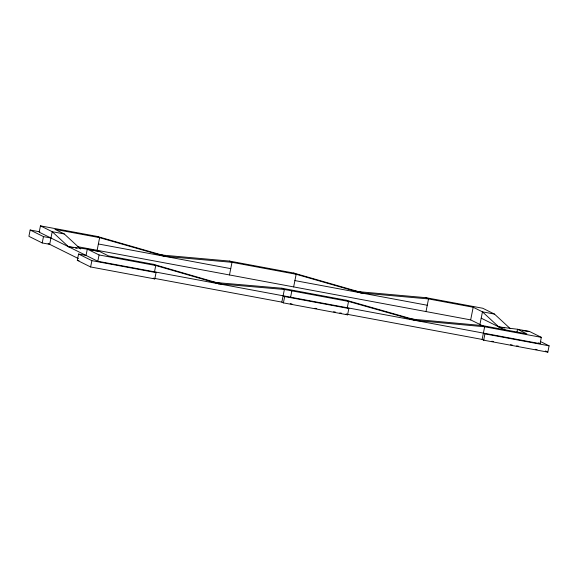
<?xml version="1.0" encoding="UTF-8"?>
<svg xmlns="http://www.w3.org/2000/svg" width="578" height="578" viewBox="0 0 578 578"><rect width="100%" height="100%" fill="white"/><g stroke="black" fill="none" stroke-linecap="round" stroke-linejoin="round"><path stroke-width="0.87" d="M39.831 231.814L30.164 230.015L28.9 236.33L42.216 242.941L49.686 244.335L52.215 231.699L40.453 225.861L39.188 232.175L97.805 261.27L540.076 343.664L541.34 337.342L529.578 331.505L517.548 329.265L498.742 326.873L482.457 311.845L473.194 307.25L428.529 298.927L361.084 292.916L296.16 274.268L232.002 262.318L164.557 256.307L99.633 237.659L54.968 229.336L64.237 233.938L80.523 248.959M42.216 242.941L43.473 236.619L30.164 230.015M153.264 264.276L155.757 265.512L154.492 271.826L156.046 272.599L154.781 278.921L90.616 266.964L77.308 260.36L78.565 254.038L86.043 255.433L87.307 249.111L99.329 251.351L108.599 255.953L153.264 264.276L216.309 282.57L218.809 283.812L284.383 289.47L348.548 301.427L415.336 320.422L484.646 326.78L541.34 337.342M90.616 266.964L91.88 260.649L78.565 254.038M97.111 250.296L99.633 237.659L97.14 236.416L40.453 225.861M97.805 261.27L99.069 254.949L87.307 249.111L68.493 246.719L52.215 231.699L64.237 233.938M229.473 274.955L232.002 262.318L229.502 261.075L162.057 255.064L97.14 236.416M281.891 288.234L346.049 300.192L348.548 301.427L347.284 307.749L348.837 308.515L347.573 314.837L283.408 302.879L281.854 302.113L284.383 289.47L281.891 288.234L216.309 282.57M283.408 302.879L284.672 296.565L283.119 295.791M290.597 297.186L291.854 290.864M293.638 286.905L296.16 274.268L293.667 273.033L229.502 261.075M426 311.564L428.529 298.927L426.029 297.692L358.584 291.68L293.667 273.033M540.488 341.547L549.1 345.825L547.836 352.139L483.67 340.189L482.124 339.416L484.646 326.78L470.665 319.887L473.194 307.25M479.935 324.482L482.457 311.845L494.479 314.085L510.114 328.514M483.67 340.189L484.935 333.867L483.381 333.101M516.92 332.422L517.548 329.265L526.818 333.867L482.153 325.544L412.837 319.186L346.049 300.192M91.266 250.325L93.058 250.556M94.85 250.78L99.329 251.351M522.411 330.594L529.578 331.505M426.029 297.692L482.724 308.247L494.479 314.085M157.649 254.248L165.59 255.722M354.177 290.857L361.236 292.172M98.376 243.974L230.738 268.633M294.903 280.59L427.265 305.249M43.473 236.619L50.951 238.013M77.842 246.705L470.665 319.887M68.493 246.719L73.652 247.68M75.364 248.005L77.084 248.323M498.742 326.873L504.753 327.993M99.069 254.949L155.757 265.512L218.809 283.812M211.028 281.587L221.598 283.56M409.303 318.529L416.377 319.844M91.88 260.649L156.046 272.599M284.672 296.565L348.837 308.515M484.935 333.867L549.1 345.825M77.308 260.36L78.969 260.664M154.116 278.314L281.854 302.113M290.221 303.667L291.991 303.999M315.017 308.291L316.787 308.616M333.622 311.752L335.392 312.084M339.821 312.908L341.591 313.24M483.894 339.748L346.02 314.064L347.573 314.837M491.864 341.237L493.634 341.562M510.468 344.698L512.238 345.03M516.667 345.854L518.437 346.186M535.271 349.322L537.041 349.647M538.508 342.884L540.076 343.664M481.192 318.167L505.923 330.435M545.488 350.976L547.836 352.139M358.584 291.68L361.084 292.916M412.837 319.186L415.336 320.422M162.057 255.064L164.557 256.307M153.228 278.148L154.781 278.921M48.118 243.555L78.398 258.583"/></g></svg>
